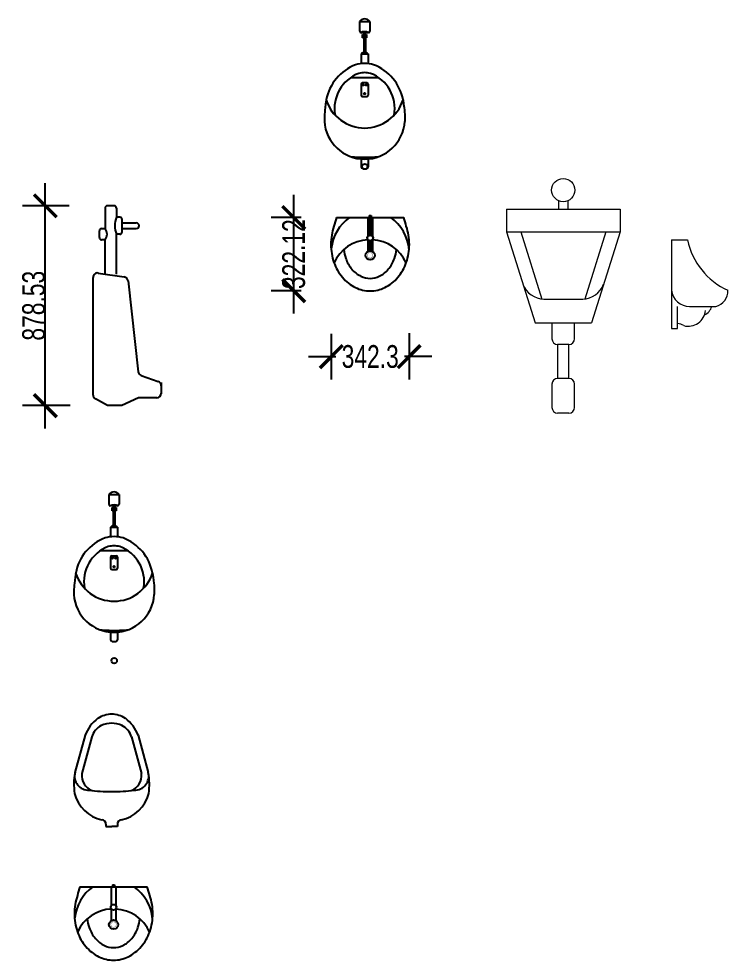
# Model space of a CAD drawing. Header units: inches. Extents: x 242965 to 445791, y 236206 to 423703.
# Drawn here: x 321709 to 324829, y 354736 to 358873 of the extents above; entities that cross this region are included whole.
import ezdxf

# ---------------------------------------------------------------- set-up
doc = ezdxf.new("R2010")
doc.units = ezdxf.units.IN
doc.header["$MEASUREMENT"] = 0
doc.layers.add('9', color=251, linetype='Continuous', lineweight=13)
doc.layers.add('NOI THAT', color=42, linetype='Continuous')
doc.layers.add('THIET-BI', color=21, linetype='Continuous')
doc.styles.add('ATT', font='txt')
doc.styles.add('DIM', font='hoatbif.shx', dxfattribs={"width": 0.75})
doc.dimstyles.new('100', dxfattribs={"dimscale": 0, "dimtxt": 100, "dimasz": 100, "dimexe": 100, "dimexo": 100, "dimgap": 1, "dimtad": 1, "dimzin": 12, "dimdsep": 46, "dimtxsty": 'DIM', "dimblk": 'ARCHTICK', "dimblk1": 'ARCHTICK', "dimblk2": 'OBLIQUE', "dimcen": 0, "dimdle": 100, "dimclrd": 4, "dimclre": 7, "dimclrt": 3, "dimaunit": 3, "dimadec": 0, "dimazin": 3, "dimtfac": 0.004, "dimtix": 1, "dimtmove": 2, "dimatfit": 3, "dimldrblk": 'ARCHTICK', "dimfxl": 1, "dimtolj": 1, "dimtzin": 13, "dimarcsym": 0})

# ---------------------------------------------------------------- blocks, each defined once
blk = doc.blocks.new('A$C5FA342B4')
at = {"layer": 'THIET-BI'}
for p, q in [((154.2, 741.9), (199.4, 741.9)), ((154.2, 741.9), (154.2, 700)), ((199.4, 741.9), (199.4, 700)), ((154.2, 700), (160.3, 690.6)), ((167.8, 670.3), (167.8, 684.7)), ((167.8, 684.7), (185.6, 684.7)), ((185.6, 670.3), (167.8, 670.3)), ((172.8, 694.6), (172.8, 605.4)), ((172.8, 690.3), (172.8, 689.8)), ((176.8, 684.7), (176.8, 670.3)), ((176.8, 684.7), (176.8, 670.3)), ((180.8, 694.6), (180.8, 605.4)), ((185.6, 684.7), (185.6, 670.3)), ((199.4, 700), (193.4, 690.6)), ((161.8, 599.3), (191.8, 599.3)), ((161.8, 599.3), (161.8, 556.3)), ((191.8, 599.3), (191.8, 556.3)), ((117, 496), (236.6, 496)), ((161.8, 466.9), (161.8, 418.4)), ((167.8, 472.9), (185.8, 472.9)), ((191.8, 466.9), (191.8, 418.4)), ((5.4, 378.6), (3.5, 364.1)), ((7.9, 397.3), (5.4, 378.6)), ((167.8, 412.4), (185.8, 412.4)), ((345.7, 397.3), (348.3, 378.6)), ((348.3, 378.6), (350.2, 364.1)), ((0.6, 334.6), (0.3, 325.7)), ((1.2, 343.2), (0.6, 334.6)), ((2.1, 352.6), (1.2, 343.2)), ((3.5, 364.1), (2.1, 352.6)), ((350.2, 364.1), (351.5, 352.6)), ((351.5, 352.6), (352.5, 343.2)), ((352.5, 343.2), (353.1, 334.6)), ((353.1, 334.6), (353.4, 325.7)), ((0.1, 315.5), (0, 302.8)), ((0.3, 325.7), (0.1, 315.5)), ((353.4, 325.7), (353.6, 315.5)), ((353.6, 315.5), (353.6, 302.8)), ((161.8, 137.5), (161.8, 102.9)), ((191.8, 137.5), (191.8, 102.9)), ((167.8, 96.9), (185.8, 96.9))]:
    blk.add_line(p, q, dxfattribs=at)
for centre, radius in [((169.3, 462.9), 3.05), ((184.3, 462.9), 3.05), ((176.8, 425.2), 3.05), ((177.5, 12.1), 12.1)]:
    blk.add_circle(centre, radius, dxfattribs=at)
for centre, radius, start, end in [((176.8, 725.7), 27.8, 35.5654, 144.4346), ((176.8, 661.2), 35.7, 60.6303, 119.3697), ((176.8, 661.2), 33.7, 60.6303, 119.3697), ((176.8, 585.4), 20.4, 42.6743, 137.3257), ((210.1, 358.8), 205.8, 110.7185, 169.2218), ((176.8, 421.4), 135.7, 73.0525, 106.9475), ((143.6, 358.8), 205.8, 10.7782, 69.2815), ((210.1, 358.8), 165.8, 110.7185, 189.8295), ((186.7, 342.2), 175.2, 93.2216, 101.6093), ((167, 342.2), 175.2, 78.3907, 86.7784), ((143.6, 358.8), 165.8, 350.1705, 69.2815), ((167.8, 466.9), 6, 90, 180), ((185.8, 466.9), 6, 0, 90), ((167.8, 418.4), 6, 180, 270), ((185.8, 418.4), 6, 270, 0), ((176.8, 450.7), 177.2, 197.5678, 342.4322), ((176.8, 314), 177.2, 183.6273, 356.3727), ((171, 684.1), 538.9, 264.0071, 270.6147), ((171, 684.1), 542.9, 265.9232, 270.6147), ((182.6, 684.1), 538.9, 269.3853, 275.9929), ((182.6, 684.1), 542.9, 269.3853, 274.0768), ((167.8, 102.9), 6, 180, 270), ((185.8, 102.9), 6, 270, 0)]:
    blk.add_arc(centre, radius, start, end, dxfattribs=at)
blk = doc.blocks.new('A$C309A78AB')
at = {"layer": 'THIET-BI'}
for p, q in [((168.2, 331.8), (176.8, 331.8)), ((168.2, 331.8), (168.2, 322.8)), ((176.8, 331.8), (176.8, 322.8)), ((24.3, 322.8), (320.7, 322.8)), ((162.5, 322.8), (162.5, 240.7)), ((162.5, 322.8), (162.5, 240.2)), ((182.5, 322.8), (182.5, 240.7)), ((182.5, 322.8), (182.5, 240.7)), ((162.5, 224.6), (162.5, 173.9)), ((168.5, 240.4), (168.5, 240.2)), ((176.5, 240.4), (176.5, 240.2)), ((182.5, 224.6), (182.5, 173.9))]:
    blk.add_line(p, q, dxfattribs=at)
for points in [[(0, 204.5, 0.084252), (13.5, 124.7, 0.09141), (50.5, 59.9, 0.103767), (108, 15, 0.11459), (172.5, 0, 0.11459), (237, 15, 0.103767), (294.5, 59.9, 0.09141), (331.5, 124.7, 0.084252), (345, 204.5, 0.084252), (331.5, 284.2, 0.022878), (320.7, 322.8, 0.102436)], [(24.3, 322.8, 0.022878), (13.5, 284.2, 0.084252), (0, 204.5, 0.075162)], [(330.8, 122.9, 0.288772), (182.5, 224.6, 0.289057)], [(56.4, 181.7, 0.0535), (65.5, 142.9, 0.09141), (92.6, 95.3, 0.103767), (132.2, 64.3, 0.11459), (172.5, 55, 0.11459), (212.8, 64.3, 0.103767), (252.4, 95.3, 0.09141), (279.5, 142.9, 0.0535), (288.6, 181.7, 0.084252)]]:
    blk.add_lwpolyline(points, format="xyb", dxfattribs=at)
for points, const_width in [([(163.8, 232.8, 1), (180.8, 232.8, 1)], 1), ([(181.2, 232.8, -1), (164.2, 232.8, -1)], 1), ([(160.6, 156.5, 1), (184.4, 156.5, 1)], 1.4)]:
    blk.add_lwpolyline(points, format="xyb", close=True, dxfattribs=dict(at, const_width=const_width))
for centre, radius in [((172.7, 232.8), 12.6), ((172.5, 156.5), 20.1)]:
    blk.add_circle(centre, radius, dxfattribs=at)
for centre, radius, start, end in [((194.7, 164.6), 194.2, 125.472, 173.8444), ((150.9, 164.9), 193.7, 4.8392, 54.6248), ((169, 56.1), 168.7, 92.2154, 156.6443)]:
    blk.add_arc(centre, radius, start, end, dxfattribs=at)
blk = doc.blocks.new('A$C00FC13FD')
at = {"layer": 'THIET-BI'}
for p, q in [((49.1, 400.8), (4.9, 237)), ((78.3, 393.1), (35.4, 232)), ((254, 393.1), (296.9, 232)), ((283.2, 400.8), (327.4, 237)), ((141.2, 9.2), (141.2, 0)), ((191.2, 9.2), (191.2, 0)), ((141.2, 0), (166.2, 0)), ((191.2, 0), (166.2, 0))]:
    blk.add_line(p, q, dxfattribs=at)
for centre, radius, start, end in [((212.6, 335.6), 176, 127.5563, 158.2629), ((171.6, 364.3), 129.1, 92.4297, 120.9064), ((160.7, 364.3), 129.1, 59.0936, 87.5703), ((119.7, 335.6), 176, 21.7371, 52.4437), ((164.4, 364.1), 90.9, 118.7446, 161.3947), ((166.2, 343.3), 110.3, 90, 114.3507), ((166.2, 343.3), 110.3, 65.6493, 90), ((167.9, 364.1), 90.9, 18.6053, 61.2554), ((268.1, 185.9), 268.1, 168.9991, 188.8978), ((65.7, 222), 62.7, 166.0905, 270.7685), ((103.3, 222.6), 68.6, 172.0968, 250.3092), ((229, 222.6), 68.6, 289.6908, 7.9032), ((266.6, 222), 62.7, 269.2315, 13.9095), ((64.2, 185.9), 268.1, 351.1022, 11.0009), ((157.2, 184.7), 159.2, 194.6489, 257.8322), ((159.7, 859.1), 705.9, 262.4169, 270.5229), ((172.6, 859.1), 705.9, 269.4771, 277.5831), ((175.1, 184.7), 159.2, 282.1678, 345.3511), ((121.2, 9.2), 20, 0, 82.7737), ((211.2, 9.2), 20, 97.2263, 180)]:
    blk.add_arc(centre, radius, start, end, dxfattribs=at)
blk = doc.blocks.new('A$C718E0039')
for p, q in [((4.592, 18.672), (4.592, 17.924)), ((5.408, 18.672), (5.408, 17.924)), ((0, 17.924), (10, 17.924)), ((0, 17.924), (0, 15.924)), ((10, 17.924), (10, 15.924)), ((0, 15.924), (2.517, 7.924)), ((0, 15.924), (10, 15.924)), ((1.258, 15.924), (3.112, 10.032)), ((8.742, 15.924), (6.888, 10.032)), ((10, 15.924), (7.483, 7.924)), ((3.289, 10.015), (6.711, 10.015)), ((2.517, 7.924), (7.483, 7.924)), ((4, 7.924), (4, 6.535)), ((6, 6.535), (6, 7.924)), ((4.5, 6.035), (4.5, 3.049)), ((5.5, 6.035), (4.5, 6.035)), ((5.5, 3.049), (5.5, 6.035)), ((4, 2.549), (4, 0.5)), ((5.5, 3.049), (4.5, 3.049)), ((5.5, 3.049), (4.5, 3.049)), ((6, 0.5), (6, 2.549)), ((5.5, 0), (4.5, 0))]:
    blk.add_line(p, q)
blk.add_circle((5, 19.609), 1.022)
for centre, radius, start, end in [((3.398, 12.119), 2.107, 202.22412, 267.03686), ((6.602, 12.119), 2.107, 272.96314, 337.77588), ((4.5, 6.535), 0.5, 180, 270), ((5.5, 6.535), 0.5, 270, 0), ((4.5, 2.549), 0.5, 90, 180), ((5.5, 2.549), 0.5, 0, 90), ((4.5, 0.5), 0.5, 180, 270), ((5.5, 0.5), 0.5, 270, 0)]:
    blk.add_arc(centre, radius, start, end)
blk = doc.blocks.new('_ARCHTICK')
at = {"color": 0, "linetype": 'ByBlock', "const_width": 0.15}
blk.add_lwpolyline([(-0.5, -0.5), (0.5, 0.5)], dxfattribs=at)
blk = doc.blocks.new('*D565')
at = {"layer": '9', "color": 4, "lineweight": -2, "transparency": 16777216}
blk.add_line((322918.2, 357578), (322918.2, 358100.1), dxfattribs=at)
at = {"layer": '9', "color": 7, "lineweight": -2, "transparency": 16777216}
for p, q in [((322950.8, 358000.1), (322818.2, 358000.1)), ((322950.8, 357678), (322818.2, 357678))]:
    blk.add_line(p, q, dxfattribs=at)
at = {"layer": 'Defpoints', "color": 0, "transparency": 16777216}
for p in [(322918.2, 358000.1), (323050.8, 358000.1), (323050.8, 357678)]:
    blk.add_point(p, dxfattribs=at)
at = {"layer": '9', "color": 4, "lineweight": -2, "transparency": 16777216, "xscale": 100, "yscale": 100, "zscale": 100}
for p, rotation in [((322918.2, 358000.1), 90), ((322918.2, 357678), 270)]:
    blk.add_blockref('_ARCHTICK', p, dxfattribs=dict(at, rotation=rotation))
at = {"layer": '9', "color": 3, "transparency": 16777216, "insert": (322918.2, 357839.1), "char_height": 100, "attachment_point": 5, "rotation": 90, "style": 'DIM'}
blk.add_mtext('\\A1;322.12', dxfattribs=at)
blk = doc.blocks.new('_Oblique')
at = {"color": 0, "linetype": 'ByBlock', "lineweight": -2}
blk.add_line((-0.5, -0.5), (0.5, 0.5), dxfattribs=at)
blk = doc.blocks.new('A$C27E20B22')
at = {"layer": 'NOI THAT'}
for p, q in [((322.8, 320.7), (322.8, 24.3)), ((224.6, 182.5), (173.9, 182.5)), ((223.2, 180.5), (174.9, 180.5)), ((221.8, 178.5), (175.6, 178.5)), ((221.6, 166.5), (175.6, 166.5)), ((220.9, 176.5), (176.2, 176.5)), ((220.8, 168.5), (176.2, 168.5)), ((220.4, 174.5), (176.5, 174.5)), ((220.3, 170.5), (176.5, 170.5)), ((220.2, 172.5), (176.6, 172.5)), ((220.2, 172.5), (176.6, 172.5)), ((322.8, 182.5), (240.2, 182.5)), ((240.4, 176.5), (240.2, 176.5)), ((240.4, 168.5), (240.2, 168.5)), ((322.8, 182.5), (240.7, 182.5)), ((322.8, 180.5), (242.3, 180.5)), ((322.8, 178.5), (243.7, 178.5)), ((322.8, 166.5), (243.9, 166.5)), ((322.8, 176.5), (244.6, 176.5)), ((322.8, 168.5), (244.8, 168.5)), ((322.8, 174.5), (245.2, 174.5)), ((322.8, 170.5), (245.2, 170.5)), ((322.8, 172.5), (245.4, 172.5)), ((322.8, 172.5), (245.4, 172.5)), ((331.8, 176.8), (322.8, 176.8)), ((331.8, 168.2), (322.8, 168.2)), ((331.8, 176.8), (331.8, 168.2)), ((224.6, 162.5), (173.9, 162.5)), ((222.9, 164.5), (174.9, 164.5)), ((322.8, 162.5), (240.7, 162.5)), ((322.8, 162.5), (240.7, 162.5)), ((322.8, 164.5), (242.7, 164.5))]:
    blk.add_line(p, q, dxfattribs=at)
for points in [[(204.5, 345, 0.084252), (124.7, 331.5, 0.09141), (59.9, 294.5, 0.103767), (15, 237, 0.11459), (0, 172.5, 0.11459), (15, 108, 0.103767), (59.9, 50.5, 0.09141), (124.7, 13.5, 0.084252), (204.5, 0, 0.084252), (284.2, 13.5, 0.022878), (322.8, 24.3, 0.102436)], [(322.8, 320.7, 0.022878), (284.2, 331.5, 0.084252), (204.5, 345, 0.075162)], [(181.7, 288.6, 0.0535), (142.9, 279.5, 0.09141), (95.3, 252.4, 0.103767), (64.3, 212.8, 0.11459), (55, 172.5, 0.11459), (64.3, 132.2, 0.103767), (95.3, 92.6, 0.09141), (142.9, 65.5, 0.0535), (181.7, 56.4, 0.084252)], [(122.9, 14.2, 0.288772), (224.6, 162.5, 0.289057)]]:
    blk.add_lwpolyline(points, format="xyb", dxfattribs=at)
for points, const_width in [([(156.5, 184.4, 1), (156.5, 160.6, 1)], 1.4), ([(232.8, 181.2, 1), (232.8, 164.2, 1)], 1), ([(232.8, 163.8, -1), (232.8, 180.8, -1)], 1)]:
    blk.add_lwpolyline(points, format="xyb", close=True, dxfattribs=dict(at, const_width=const_width))
for centre, radius in [((156.5, 172.5), 20.1), ((232.8, 172.3), 12.6)]:
    blk.add_circle(centre, radius, dxfattribs=at)
for centre, radius, start, end in [((164.6, 150.3), 194.2, 35.472, 83.8444), ((56.1, 176), 168.7, 2.2154, 66.6443), ((164.9, 194.1), 193.7, 274.8392, 324.6248)]:
    blk.add_arc(centre, radius, start, end, dxfattribs=at)
blk = doc.blocks.new('*D566')
at = {"layer": '9', "color": 4, "lineweight": -2, "transparency": 16777216}
blk.add_line((321825.5, 357073.1), (321825.5, 358151.6), dxfattribs=at)
at = {"layer": '9', "color": 7, "lineweight": -2, "transparency": 16777216}
for p, q in [((321930, 358051.6), (321725.5, 358051.6)), ((321935.4, 357173.1), (321725.5, 357173.1))]:
    blk.add_line(p, q, dxfattribs=at)
at = {"layer": 'Defpoints', "color": 0, "transparency": 16777216}
for p in [(321825.5, 358051.6), (322030, 358051.6), (322035.4, 357173.1)]:
    blk.add_point(p, dxfattribs=at)
at = {"layer": '9', "color": 4, "lineweight": -2, "transparency": 16777216, "xscale": 100, "yscale": 100, "zscale": 100}
for p, rotation in [((321825.5, 358051.6), 90), ((321825.5, 357173.1), 270)]:
    blk.add_blockref('_ARCHTICK', p, dxfattribs=dict(at, rotation=rotation))
at = {"layer": '9', "color": 3, "transparency": 16777216, "insert": (321774.5, 357612.4), "char_height": 100, "attachment_point": 5, "rotation": 90, "style": 'DIM'}
blk.add_mtext('\\A1;878.53', dxfattribs=at)
blk = doc.blocks.new('A$C6DFC07F2')
at = {"layer": 'NOI THAT', "linetype": 'Continuous'}
for p, q in [((92.8, 878.5), (62.8, 878.5)), ((52.8, 868.5), (52.8, 778.5)), ((102.8, 868.5), (102.8, 828.5)), ((117.8, 828.5), (102.8, 828.5)), ((127.8, 763.5), (127.8, 818.5)), ((127.8, 803.5), (190.3, 803.5)), ((27.8, 738.5), (27.8, 768.5)), ((37.8, 778.5), (52.8, 778.5)), ((117.8, 753.5), (102.8, 753.5)), ((102.8, 578.5), (102.8, 753.5)), ((127.8, 778.5), (190.3, 778.5)), ((52.8, 728.5), (37.8, 728.5)), ((52.8, 578.5), (52.8, 728.5)), ((23, 583.1), (137, 565.7)), ((0, 46.8), (0, 563.3)), ((153.9, 548.1), (198.6, 149.1)), ((211.9, 132.4), (286.6, 106.3)), ((300, 101.6), (300, 55)), ((300, 87.4), (300, 51.6)), ((63.8, 0), (10.4, 29.3)), ((200, 35), (126.4, 0)), ((280, 35), (200, 35)), ((126.4, 0), (63.8, 0))]:
    blk.add_line(p, q, dxfattribs=at)
for centre, radius, start, end in [((62.8, 868.5), 10, 90, 180), ((92.8, 868.5), 10, 0, 90), ((198.2, 791), 102.5, 158.5431, 201.4569), ((117.8, 818.5), 10, 0, 90), ((190.3, 791), 12.5, 270, 90), ((37.8, 768.5), 10, 90, 180), ((21.2, 753.5), 40.3, 321.7079, 38.2921), ((117.8, 763.5), 10, 270, 0), ((37.8, 738.5), 10, 180, 270), ((20, 563.3), 20, 81.3108, 180), ((134, 545.9), 20, 6.3955, 81.3108), ((218.5, 151.3), 20, 186.3955, 250.71), ((280, 87.4), 20, 0, 70.71), ((20, 46.8), 20, 180, 241.2522), ((280, 55), 20, 270, 0)]:
    blk.add_arc(centre, radius, start, end, dxfattribs=at)
blk = doc.blocks.new('*D567')
at = {"layer": '9', "color": 7, "lineweight": -2, "transparency": 16777216}
for p, q in [((323083.3, 357488.4), (323083.3, 357288.6)), ((323425.6, 357491.3), (323425.6, 357288.6))]:
    blk.add_line(p, q, dxfattribs=at)
at = {"layer": '9', "color": 4, "lineweight": -2, "transparency": 16777216}
for p, q in [((322983.3, 357388.6), (323103.4, 357388.6)), ((323525.6, 357388.6), (323405.4, 357388.6))]:
    blk.add_line(p, q, dxfattribs=at)
at = {"layer": 'Defpoints', "color": 0, "transparency": 16777216}
for p in [(323083.3, 357588.4), (323425.6, 357591.3), (323425.6, 357388.6)]:
    blk.add_point(p, dxfattribs=at)
at = {"layer": '9', "color": 4, "lineweight": -2, "transparency": 16777216, "xscale": 100, "yscale": 100, "zscale": 100, "rotation": 180}
blk.add_blockref('_ARCHTICK', (323083.3, 357388.6), dxfattribs=at)
at = {"layer": '9', "color": 4, "lineweight": -2, "transparency": 16777216, "xscale": 100, "yscale": 100, "zscale": 100}
blk.add_blockref('_ARCHTICK', (323425.6, 357388.6), dxfattribs=at)
at = {"layer": '9', "color": 3, "transparency": 16777216, "insert": (323254.4, 357388.6), "char_height": 100, "attachment_point": 5, "style": 'DIM'}
blk.add_mtext('\\A1;342.3', dxfattribs=at)
blk = doc.blocks.new('A$C3BFA2F93')
at = {"layer": 'NOI THAT'}
for p, q in [((154.2, 649.7), (154.2, 607.9)), ((154.2, 649.7), (199.4, 649.7)), ((199.4, 649.7), (199.4, 607.9)), ((154.2, 607.9), (160.3, 598.4)), ((167.8, 578.2), (167.8, 592.6)), ((167.8, 592.6), (185.6, 592.6)), ((172.8, 602.5), (172.8, 513.3)), ((172.8, 598.1), (172.8, 597.7)), ((176.8, 592.6), (176.8, 578.2)), ((176.8, 592.6), (176.8, 578.2)), ((180.8, 602.5), (180.8, 513.3)), ((185.6, 592.6), (185.6, 578.2)), ((199.4, 607.9), (193.4, 598.4)), ((185.6, 578.2), (167.8, 578.2)), ((161.8, 507.2), (161.8, 464.2)), ((161.8, 507.2), (191.8, 507.2)), ((191.8, 507.2), (191.8, 464.2)), ((117, 403.9), (236.6, 403.9)), ((161.8, 374.8), (161.8, 326.3)), ((167.8, 380.8), (185.8, 380.8)), ((191.8, 374.8), (191.8, 326.3)), ((7.9, 305.1), (5.4, 286.5)), ((167.8, 320.3), (185.8, 320.3)), ((345.7, 305.1), (348.3, 286.5)), ((1.2, 251.1), (0.6, 242.5)), ((2.1, 260.5), (1.2, 251.1)), ((3.5, 272), (2.1, 260.5)), ((5.4, 286.5), (3.5, 272)), ((348.3, 286.5), (350.2, 272)), ((350.2, 272), (351.5, 260.5)), ((351.5, 260.5), (352.5, 251.1)), ((352.5, 251.1), (353.1, 242.5)), ((0.1, 223.4), (0, 210.7)), ((0.3, 233.6), (0.1, 223.4)), ((0.6, 242.5), (0.3, 233.6)), ((353.1, 242.5), (353.4, 233.6)), ((353.4, 233.6), (353.6, 223.4)), ((353.6, 223.4), (353.6, 210.7)), ((161.8, 45.4), (161.8, 10.7)), ((191.8, 45.4), (191.8, 10.7))]:
    blk.add_line(p, q, dxfattribs=at)
for centre, radius in [((169.3, 370.8), 3.05), ((184.3, 370.8), 3.05), ((176.8, 333.1), 3.05), ((177.5, 12.1), 12.1)]:
    blk.add_circle(centre, radius, dxfattribs=at)
for centre, radius, start, end in [((176.8, 633.6), 27.8, 35.5654, 144.4346), ((176.8, 569.1), 35.7, 60.6303, 119.3697), ((176.8, 569.1), 33.7, 60.6303, 119.3697), ((176.8, 493.3), 20.4, 42.6743, 137.3257), ((210.1, 266.7), 205.8, 110.7185, 169.2218), ((176.8, 329.3), 135.7, 73.0525, 106.9475), ((143.6, 266.7), 205.8, 10.7782, 69.2815), ((210.1, 266.7), 165.8, 110.7185, 189.8295), ((186.7, 250.1), 175.2, 93.2216, 101.6093), ((167, 250.1), 175.2, 78.3907, 86.7784), ((143.6, 266.7), 165.8, 350.1705, 69.2815), ((167.8, 374.8), 6, 90, 180), ((185.8, 374.8), 6, 0, 90), ((176.8, 358.6), 177.2, 197.5678, 342.4322), ((167.8, 326.3), 6, 180, 270), ((185.8, 326.3), 6, 270, 0), ((176.8, 221.9), 177.2, 183.6273, 356.3727), ((171, 591.9), 538.9, 264.0071, 270.6147), ((171, 591.9), 542.9, 265.9232, 270.6147), ((182.6, 591.9), 538.9, 269.3853, 275.9929), ((182.6, 591.9), 542.9, 269.3853, 274.0768), ((167.8, 10.7), 6, 180, 270), ((185.8, 10.7), 6, 283.6518, 360)]:
    blk.add_arc(centre, radius, start, end, dxfattribs=at)
blk = doc.blocks.new('15SURN04')
at = {"color": 0, "linetype": 'ByBlock'}
for p, q in [((0, 22), (4, 22)), ((0, 22), (0, 0)), ((1.5, 0), (1.5, 5.5)), ((4.5, 5.5), (11, 5.5)), ((0, 0), (1.5, 0))]:
    blk.add_line(p, q, dxfattribs=at)
for centre, radius, start, end in [((21.141139, 25.462911), 17.487436, 191.421362, 245.898254), ((4.430361, 9.952906), 4.45345, 185.836941, 270.89598), ((9.998822, 9.375883), 4.003102, 284.483457, 1.776748), ((6.583333, 6.583333), 3.584302, 296.788701, 342.407575), ((4.157219, 4.910616), 4.320378, 254.82075, 354.546276), ((1, -2.709344), 4.001154, 59.579187, 82.821326)]:
    blk.add_arc(centre, radius, start, end, dxfattribs=at)
at = {"color": 0, "linetype": 'ByBlock', "style": 'ATT', "flags": 3}
blk.add_attdef('ITEM', (0, -10), '', height=6, dxfattribs=at)

msp = doc.modelspace()

# ---------------------------------------------------------------- block references
at = {"layer": '9'}
for name, p in [('A$C3BFA2F93', (323053.14, 358212.06)), ('A$C6DFC07F2', (322035.355, 357173.111)), ('A$C5FA342B4', (321951.08, 356040.262)), ('A$C00FC13FD', (321951.116, 355323.655)), ('A$C309A78AB', (321953.174, 354735.756))]:
    msp.add_blockref(name, p, dxfattribs=at)
for name, p, xscale, yscale, zscale in [('A$C718E0039', (323853.651, 357140.312), 50, 50, 50), ('15SURN04', (324579.78, 357511.757), 17.73162432573736, 17.73162432573736, 17.73162432573736)]:
    msp.add_blockref(name, p, dxfattribs=dict(at, xscale=xscale, yscale=yscale, zscale=zscale))
at = {"layer": '9', "rotation": 90}
msp.add_blockref('A$C27E20B22', (323426.718, 357677.352), dxfattribs=at)

# ---------------------------------------------------------------- dimensions: what is measured, and where the dimension line sits
at = {"layer": '9'}
dim = msp.add_linear_dim(base=(321825.527, 358051.637), p1=(322035.355, 357173.111), p2=(322030.038, 358051.637), angle=90, dimstyle='100', override={"dimscale": 1}, dxfattribs=at)
dim.commit()
dim.dimension.update_dxf_attribs({"geometry": '*D566', "text_midpoint": (321774.527, 357612.374)})
dim = msp.add_linear_dim(base=(322918.24, 358000.143), p1=(323050.8, 357678.022), p2=(323050.8, 358000.143), angle=90, dimstyle='100', override={"dimscale": 1}, dxfattribs=at)
dim.commit()
dim.dimension.update_dxf_attribs({"geometry": '*D565', "text_midpoint": (322918.24, 357839.083), "dimtype": 160})
dim = msp.add_linear_dim(base=(323425.5974, 357388.5663), p1=(323083.302, 357588.442), p2=(323425.5974, 357591.2572), dimstyle='100', override={"dimscale": 1}, dxfattribs=at)
dim.commit()
dim.dimension.update_dxf_attribs({"geometry": '*D567', "text_midpoint": (323254.4497, 357388.5663), "dimtype": 160})

doc.saveas('drawing.dxf')
